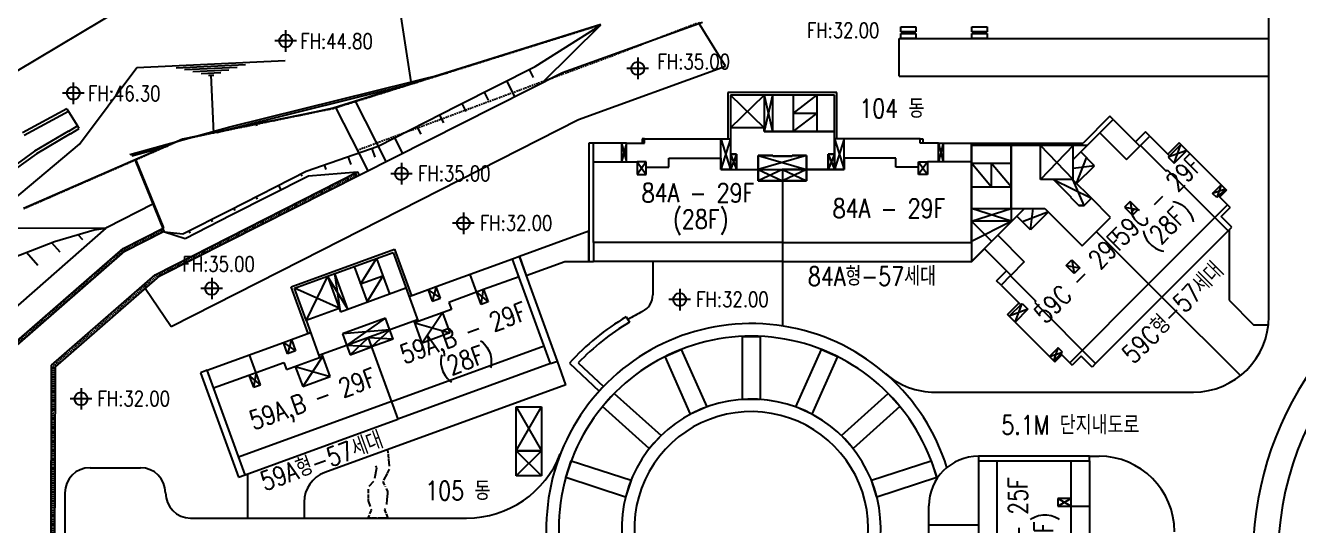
# Model space of a CAD drawing. Header units: millimetres. Extents: x 1145859089 to 1147511753, y -1047484727 to -1047247487.
# Drawn here: x 1146874903 to 1146976145, y -1047358818 to -1047319058 of the extents above; entities that cross this region are included whole.
import ezdxf
from ezdxf.xclip import XClip

# ---------------------------------------------------------------- set-up
doc = ezdxf.new("R2010")
doc.units = ezdxf.units.MM
doc.header["$LTSCALE"] = 100
doc.header["$MEASUREMENT"] = 0
doc.header["$XCLIPFRAME"] = 2
for name, pattern in [('단지배치도$0$HIDDEN', [9.525, 6.35, -3.175]), ('단지배치도$0$HIDDEN2', [0.1875, 0.125, -0.0625]), ('단지배치도$0$PHANTOM', [2.5, 1.25, -0.25, 0.25, -0.25, 0.25, -0.25])]:
    doc.linetypes.add(name, pattern=pattern)
doc.layers.get('0').update_dxf_attribs({"linetype": 'CONTINUOUS'})
for name, color, linetype in [('XREF', 135, 'CONTINUOUS'), ('단지배치도$0$S240910', 33, 'CONTINUOUS'), ('단지배치도$0$W240910', 135, 'CONTINUOUS')]:
    doc.layers.add(name, color=color, linetype=linetype)
doc.styles.add('단지배치도$0$WS1', font='romans.shx', dxfattribs={"width": 0.8, "bigfont": 'whgtxt.shx'})

# ---------------------------------------------------------------- blocks, each defined once
blk = doc.blocks.new('단지배치도$0$zw$9902')
at = {"layer": '단지배치도$0$W240910'}
for p, q in [((44040, 29160, 0), (44040, 67674, 0)), ((-33395, 61880), (-109982, 16226)), ((-24156, 47825), (-24950, 53005)), ((-34146, 51939), (-34146, 50225)), ((-14313, 49051), (-9129, 52302)), ((-9129, 52302), (-13679, 47803)), ((-9089, 52388), (-12969, 51175)), ((-12116, 48567), (-983, 52572)), ((836, 49066), (-1313, 52542)), ((-33289, 51082), (-35003, 51082)), ((-12969, 51175), (-30367, 45728)), ((14640, 51280, 0), (44040, 51280, 0)), ((14640, 48280, 0), (14640, 51280, 0)), ((-6142, 49752), (-6142, 48038)), ((-50549, 42867), (-45973, 48981)), ((-45973, 48981), (-34171, 49534)), ((-42863, 48947), (-37345, 49205)), ((-42192, 48799), (-37999, 48995)), ((-41522, 48650), (-38653, 48785)), ((-20440, 45943), (-14313, 49051)), ((-14786, 48811), (-14469, 48187)), ((-10844, 44832), (836, 49066)), ((-5285, 48895), (-6999, 48895)), ((-51029, 47782), (-51029, 46067)), ((-44155, 32415), (-12116, 48567)), ((-40851, 48502), (-39306, 48574)), ((-40291, 48349), (-39850, 48369)), ((-39854, 43738), (-40070, 48359)), ((-38587, 44245), (-21248, 48546)), ((-38549, 44100), (-23626, 47801)), ((-16569, 47906), (-15936, 46658)), ((14640, 48280, 0), (44040, 48280, 0)), ((-50172, 46924), (-51886, 46924)), ((-18353, 47002), (-18036, 46377)), ((9700, 46970, 0), (1020, 46970, 0)), ((1020, 46970, 0), (1020, 43290, 0)), ((3920, 46770, 0), (1220, 46770, 0)), ((1220, 46770, 0), (1220, 44170, 0)), ((3920, 44170, 0), (1220, 46770, 0)), ((1220, 44170, 0), (3920, 46770, 0)), ((4580, 46770, 0), (3920, 46770, 0)), ((3920, 46770, 0), (3920, 43870, 0)), ((3920, 46770, 0), (4580, 43870, 0)), ((4580, 46770, 0), (3920, 43870, 0)), ((9500, 46770, 0), (4580, 46770, 0)), ((4580, 46770, 0), (4580, 43870, 0)), ((6210, 46770, 0), (6210, 43870, 0)), ((6210, 45320, 0), (8100, 46770, 0)), ((8100, 46770, 0), (8100, 43870, 0)), ((9500, 43870, 0), (9500, 46770, 0)), ((9700, 43290, 0), (9700, 46970, 0)), ((-51539, 45680), (-55060, 43785)), ((-51552, 45673), (-51420, 45460)), ((-30367, 45728), (-31858, 45426)), ((-30174, 45787), (-27643, 40796)), ((-26181, 41537), (-28588, 46284)), ((-26798, 42718), (-20440, 45943)), ((-20136, 46097), (-19820, 45473)), ((-51420, 45460), (-54928, 43573)), ((-51420, 45460), (-50705, 44325)), ((-31858, 45426), (-42343, 43281)), ((-36642, 44563), (-36350, 44635)), ((-36604, 44562), (-36383, 44617)), ((-36567, 44561), (-36416, 44599)), ((-36530, 44560), (-36448, 44581)), ((-36498, 44558), (-36475, 44564)), ((-36426, 44317), (-36487, 44561)), ((-32922, 33632), (-10844, 44832)), ((-21920, 45192), (-21603, 44568)), ((8100, 45320, 0), (6210, 45320, 0)), ((6210, 43870, 0), (8100, 45320, 0)), ((31671, 44832, 0), (28490, 41650, 0)), ((31410, 45093, 0), (29277, 42960, 0)), ((31671, 44832, 0), (31410, 45093, 0)), ((31671, 44832, 0), (33789, 42714, 0)), ((-51404, 43912), (-54105, 42316)), ((-51277, 43697), (-53968, 42107)), ((-51394, 43918), (-50705, 44325)), ((-51267, 43703), (-50578, 44110)), ((-50578, 44110), (-50705, 44325)), ((-46529, 42046), (-38587, 44245)), ((-39627, 43801), (-38549, 44100)), ((-23704, 44287), (-23387, 43663)), ((3920, 44170, 0), (1220, 44170, 0)), ((1220, 44170, 0), (1220, 42070, 0)), ((3920, 43870, 0), (3920, 44170, 0)), ((3920, 43870, 0), (4580, 43870, 0)), ((9500, 43870, 0), (3920, 43870, 0)), ((4580, 43870, 0), (9500, 43870, 0)), ((9500, 42070, 0), (9500, 43870, 0)), ((30611, 43771, 0), (32729, 41653, 0)), ((34231, 43856, 1673713), (33439, 43064, 1673713)), ((34581, 43506, 1673713), (34231, 43856, 1673713)), ((-57981, 36631), (-50549, 42867)), ((-42343, 43281), (-54980, 37757)), ((-46375, 41933), (-43569, 42710)), ((-32511, 40717), (-26798, 42718)), ((-27298, 42542), (-27053, 41842)), ((-25487, 43383), (-24854, 42134)), ((-25487, 43383), (-24854, 42134)), ((-9670, 42960, 0), (-10040, 42960, 0)), ((-10040, 42960, 0), (-10040, 33550, 0)), ((-7435, 42960, 0), (-9670, 42960, 0)), ((-9670, 41460, 0), (-9670, 42960, 0)), ((-7045, 42960, 0), (-7435, 42960, 0)), ((-7435, 42960, 0), (-7435, 41460, 0)), ((-7435, 42960, 0), (-7045, 41460, 0)), ((-7045, 42960, 0), (-7435, 41460, 0)), ((-7045, 42960, 0), (-5600, 42960, 0)), ((-7045, 41460, 0), (-7045, 42960, 0)), ((-5600, 43290, 0), (-5800, 43290, 0)), ((-5800, 43290, 0), (-5800, 42960, 0)), ((-5600, 42960, 0), (-5600, 43290, 0)), ((-5600, 43290, 0), (460, 43290, 0)), ((1220, 43290, 0), (460, 40870, 0)), ((460, 40870, 0), (460, 43290, 0)), ((460, 43290, 0), (1220, 43290, 0)), ((460, 43290, 0), (1220, 40870, 0)), ((1220, 43290, 0), (460, 40870, 0)), ((1220, 43290, 0), (1220, 40870, 0)), ((10260, 43290, 0), (9500, 43290, 0)), ((9500, 43290, 0), (9500, 40870, 0)), ((10260, 43290, 0), (9500, 40870, 0)), ((9500, 43290, 0), (10260, 40870, 0)), ((10260, 43290, 0), (9500, 43290, 0)), ((9500, 43290, 0), (9500, 40870, 0)), ((10260, 43290, 0), (9500, 40870, 0)), ((9500, 43290, 0), (10260, 40870, 0)), ((10260, 40870, 0), (10260, 43290, 0)), ((10260, 40870, 0), (10260, 43290, 0)), ((16320, 43290, 0), (10260, 43290, 0)), ((16320, 42960, 0), (16320, 43290, 0)), ((16320, 43290, 0), (16520, 43290, 0)), ((17765, 42960, 0), (16320, 42960, 0)), ((16520, 43290, 0), (16520, 42960, 0)), ((17765, 41460, 0), (17765, 42960, 0)), ((17765, 42960, 0), (18155, 42960, 0)), ((18155, 42960, 0), (17765, 41460, 0)), ((17765, 42960, 0), (18155, 41460, 0)), ((18155, 42960, 0), (18155, 41460, 0)), ((18155, 42960, 0), (20390, 42960, 0)), ((20390, 41460, 0), (20390, 42960, 0)), ((20390, 41460, 0), (20390, 42960, 0)), ((20390, 42960, 0), (29277, 42960, 0)), ((23560, 42760, 0), (20390, 42760, 0)), ((20390, 42760, 0), (20390, 37760, 0)), ((23560, 37760, 0), (23560, 42760, 0)), ((29600, 42760, 0), (23560, 42760, 0)), ((23560, 42760, 0), (23560, 37760, 0)), ((25890, 40060, 0), (25890, 42760, 0)), ((28490, 42760, 0), (25890, 40060, 0)), ((28490, 40060, 0), (25890, 42760, 0)), ((28490, 40060, 0), (28490, 42760, 0)), ((32729, 41653, 0), (33839, 42763, 0)), ((33816, 42740, 0), (34581, 43506, 0)), ((33839, 42763, 0), (35868, 40734, 0)), ((34581, 43506, 0), (36147, 41940, 0)), ((36911, 42986, 0), (36006, 42081, 0)), ((37053, 42845, 0), (36041, 41833, 0)), ((37053, 42845, 0), (36911, 42986, 0)), ((37516, 42381, 0), (37053, 42845, 0)), ((-54105, 42316), (-58918, 38842)), ((-53968, 42107), (-58764, 38645)), ((-46112, 41576), (-43910, 36179)), ((-43821, 36223), (-46020, 41614)), ((-29186, 41881), (-28968, 41259)), ((-3670, 41050, 0), (-3670, 41750, 0)), ((-3670, 41750, 0), (460, 41750, 0)), ((460, 41750, 0), (460, 40870, 0)), ((1720, 42070, 0), (1220, 42070, 0)), ((1220, 42070, 0), (1220, 40870, 0)), ((1220, 42070, 0), (1720, 42070, 0)), ((1720, 42070, 0), (1220, 40870, 0)), ((1220, 42070, 0), (1720, 40870, 0)), ((1720, 40870, 0), (1720, 42070, 0)), ((1720, 42070, 0), (1720, 40870, 0)), ((4590, 41960, 0), (3440, 41960, 0)), ((3440, 41960, 0), (3440, 40870, 0)), ((3440, 40870, 0), (3440, 41960, 0)), ((3440, 41960, 0), (4590, 41960, 0)), ((7280, 41960, 0), (3440, 40870, 0)), ((3440, 41960, 0), (7280, 40870, 0)), ((4590, 41910, 0), (4590, 41960, 0)), ((4590, 41960, 0), (4590, 41910, 0)), ((6130, 41910, 0), (4590, 41910, 0)), ((4590, 41910, 0), (6130, 41910, 0)), ((7280, 41960, 0), (6130, 41960, 0)), ((6130, 41960, 0), (6130, 41910, 0)), ((6130, 41910, 0), (6130, 41960, 0)), ((6130, 41960, 0), (7280, 41960, 0)), ((7280, 40870, 0), (7280, 41960, 0)), ((7280, 41960, 0), (7280, 40870, 0)), ((9500, 42070, 0), (9000, 42070, 0)), ((9000, 42070, 0), (9000, 40870, 0)), ((9000, 40870, 0), (9000, 42070, 0)), ((9000, 42070, 0), (9500, 42070, 0)), ((9000, 42070, 0), (9500, 40870, 0)), ((9500, 42070, 0), (9000, 40870, 0)), ((9500, 40870, 0), (9500, 42070, 0)), ((14390, 41750, 0), (10260, 41750, 0)), ((10260, 41750, 0), (10260, 40870, 0)), ((14390, 41050, 0), (14390, 41750, 0)), ((29091, 42251, 0), (28490, 41650, 0)), ((28758, 39740, 0), (29546, 41795, 0)), ((30179, 41162, 0), (29091, 42251, 0)), ((36041, 41833, 0), (36505, 41370, 0)), ((36505, 41370, 0), (37516, 42381, 0)), ((37516, 42381, 0), (40256, 39641, 0)), ((-44526, 32490), (-28418, 40662)), ((-38649, 37603), (-32511, 40717)), ((-32937, 40501), (-32846, 40323)), ((-32330, 40360), (-28418, 40662)), ((-31074, 41220), (-30943, 40848)), ((-28418, 40662), (-28292, 40412)), ((-24076, 40526), (-25790, 40526)), ((-24933, 41383), (-24933, 39669)), ((-9670, 41460, 0), (-6180, 41460, 0)), ((-9670, 35050, 0), (-9670, 41460, 0)), ((-7435, 41460, 0), (-7045, 41460, 0)), ((-5475, 41460, 0), (-6180, 41460, 0)), ((-6180, 41460, 0), (-6180, 40460, 0)), ((-6180, 41460, 0), (-5475, 40460, 0)), ((-5475, 41460, 0), (-6180, 40460, 0)), ((-6180, 41460, 0), (-6180, 40460, 0)), ((-5475, 40460, 0), (-5475, 41460, 0)), ((-5475, 40460, 0), (-5475, 41050, 0)), ((-5475, 41050, 0), (-3670, 41050, 0)), ((460, 40870, 0), (1220, 40870, 0)), ((1220, 40870, 0), (460, 40870, 0)), ((1220, 40870, 0), (1720, 40870, 0)), ((1220, 40870, 0), (1720, 40870, 0)), ((1720, 40870, 0), (3440, 40870, 0)), ((1720, 40870, 0), (3440, 40870, 0)), ((3440, 40870, 0), (5360, 40870, 0)), ((3440, 40870, 0), (3440, 39960, 0)), ((3440, 39960, 0), (3440, 40870, 0)), ((3440, 40870, 0), (5360, 40870, 0)), ((5360, 40870, 0), (3440, 39960, 0)), ((3440, 40870, 0), (5360, 39960, 0)), ((7280, 40870, 0), (5360, 40870, 0)), ((5360, 40870, 0), (5360, 39960, 0)), ((5360, 40870, 0), (7280, 40870, 0)), ((5360, 40870, 0), (7280, 39960, 0)), ((7280, 40870, 0), (5360, 39960, 0)), ((5360, 40870, 0), (5360, 39960, 0)), ((7280, 39960, 0), (7280, 40870, 0)), ((7280, 40870, 0), (9000, 40870, 0)), ((9000, 40870, 0), (7280, 40870, 0)), ((7280, 40870, 0), (7280, 39960, 0)), ((9000, 40870, 0), (9500, 40870, 0)), ((9500, 40870, 0), (9000, 40870, 0)), ((9500, 40870, 0), (10260, 40870, 0)), ((9500, 40870, 0), (10260, 40870, 0)), ((10260, 40870, 0), (9500, 40870, 0)), ((16195, 41050, 0), (14390, 41050, 0)), ((16195, 40460, 0), (16195, 41460, 0)), ((16195, 41460, 0), (16900, 41460, 0)), ((16900, 41460, 0), (16195, 40460, 0)), ((16195, 41460, 0), (16900, 40460, 0)), ((16195, 40460, 0), (16195, 41050, 0)), ((16900, 41460, 0), (16900, 40460, 0)), ((20390, 41460, 0), (16900, 41460, 0)), ((16900, 41460, 0), (16900, 40460, 0)), ((18155, 41460, 0), (17765, 41460, 0)), ((20390, 35050, 0), (20390, 41460, 0)), ((20390, 41360, 0), (23560, 41360, 0)), ((21975, 39470, 0), (20390, 41360, 0)), ((21975, 41360, 0), (21975, 39470, 0)), ((23560, 39470, 0), (21975, 41360, 0)), ((30179, 41162, 0), (28490, 40950, 0)), ((28758, 39740, 0), (30179, 41162, 0)), ((35868, 40734, 0), (35960, 40826, 0)), ((35960, 40826, 0), (40807, 35979, 0)), ((-38468, 37246), (-32330, 40360)), ((-34720, 39597), (-34539, 39240)), ((-6180, 40460, 0), (-5475, 40460, 0)), ((-6180, 40460, 0), (-5475, 40460, 0)), ((3440, 39960, 0), (5360, 39960, 0)), ((5360, 39960, 0), (3440, 39960, 0)), ((5360, 39960, 0), (7280, 39960, 0)), ((5360, 39960, 0), (5360, 35050, 0)), ((7280, 39960, 0), (5360, 39960, 0)), ((5360, 39960, 0), (5360, 35050, 0)), ((16900, 40460, 0), (16195, 40460, 0)), ((16900, 40460, 0), (16195, 40460, 0)), ((26925, 40060, 0), (25890, 40060, 0)), ((28490, 40060, 0), (26925, 40060, 0)), ((26925, 40060, 0), (28327, 38659, 0)), ((28327, 38659, 0), (26925, 40060, 0)), ((26925, 40060, 0), (29932, 38567, 0)), ((28490, 40009, 0), (28490, 40060, 0)), ((28490, 40009, 0), (28490, 40060, 0)), ((29932, 38567, 0), (28490, 40009, 0)), ((29352, 37987, 0), (28490, 40009, 0)), ((39570, 38956, 0), (40256, 39641, 0)), ((40256, 39641, 0), (40592, 39306, 0)), ((-36504, 38692), (-36413, 38513)), ((20390, 39470, 0), (23560, 39470, 0)), ((28327, 38659, 0), (28292, 38623, 0)), ((28292, 38623, 0), (28327, 38659, 0)), ((28292, 38623, 0), (28928, 37987, 0)), ((28928, 37987, 0), (28292, 38623, 0)), ((29352, 37987, 0), (29932, 38567, 0)), ((29932, 38567, 0), (29352, 37987, 0)), ((31459, 37039, 0), (29932, 38567, 0)), ((39906, 38620, 0), (39570, 38956, 0)), ((40592, 39306, 0), (39906, 38620, 0)), ((40040, 38754, 0), (40751, 38043, 0)), ((40680, 39217, 0), (40128, 38666, 0)), ((40592, 39306, 0), (40680, 39217, 0)), ((-48345, 36275), (-44703, 38122)), ((-42321, 35740), (-38649, 37603)), ((-38287, 37787), (-38197, 37608)), ((-38287, 37786), (-38197, 37608)), ((20390, 37760, 0), (20390, 33550, 0)), ((20390, 33550, 0), (24600, 37760, 0)), ((20390, 37760, 0), (20390, 33550, 0)), ((20390, 37760, 0), (26241, 37760, 0)), ((20390, 37760, 0), (23560, 37760, 0)), ((20390, 36760, 0), (20390, 37760, 0)), ((20390, 36760, 0), (23560, 37760, 0)), ((23560, 36760, 0), (20390, 37760, 0)), ((23560, 37760, 0), (26241, 37760, 0)), ((23560, 37760, 0), (23560, 36760, 0)), ((26510, 37492, 0), (24455, 36704, 0)), ((25088, 36071, 0), (25300, 37760, 0)), ((26510, 37492, 0), (25088, 36071, 0)), ((26241, 37760, 0), (29211, 34791, 0)), ((28928, 37987, 0), (29352, 37987, 0)), ((29352, 37987, 0), (28928, 37987, 0)), ((33019, 38316, 0), (32570, 37867, 0)), ((32570, 37867, 0), (33206, 37230, 0)), ((32570, 37867, 0), (33655, 37679, 0)), ((33655, 37679, 0), (33019, 38316, 0)), ((33019, 38316, 0), (33206, 37230, 0)), ((33206, 37230, 0), (33655, 37679, 0)), ((40751, 38043, 0), (34479, 31771, 0)), ((40242, 37124, 0), (40956, 37838, 0)), ((40751, 38043, 0), (40956, 37838, 0)), ((40956, 37838, 0), (40751, 38043, 0)), ((-42140, 35384), (-38468, 37246)), ((-40071, 36882), (-39980, 36703)), ((-40071, 36882), (-39981, 36703)), ((-19154, 36580), (-20868, 36580)), ((-20011, 37437), (-20011, 35723)), ((23560, 36760, 0), (20390, 36760, 0)), ((20390, 36760, 0), (21995, 35155, 0)), ((20390, 35155, 0), (23560, 36760, 0)), ((25088, 36071, 0), (23999, 37159, 0)), ((29211, 34791, 0), (31459, 37039, 0)), ((41097, 36269, 0), (40242, 37124, 0)), ((-48441, 36190), (-59921, 26133)), ((-48441, 36190), (-56488, 36166)), ((-52535, 35143), (-49362, 36075)), ((-50664, 35693), (-50305, 35282)), ((-49362, 36075), (-48441, 36190)), ((-48441, 36190), (-48345, 36275)), ((-47066, 34587), (-43821, 36223)), ((-46925, 34378), (-43817, 35945)), ((-43790, 35892), (-43930, 36168)), ((-43790, 35892), (-42140, 35384)), ((-43790, 35892), (-42321, 35740)), ((-43790, 35892), (-43790, 35892)), ((-41855, 35977), (-41764, 35798)), ((-41855, 35977), (-41764, 35799)), ((22479, 35639, 0), (24597, 33521, 0)), ((35539, 30711, 0), (30335, 35915, 0)), ((40807, 35979, 0), (35539, 30711, 0)), ((40807, 35979, 0), (41097, 36269, 0)), ((40878, 36049, 1673713), (40878, 30463, 1673713)), ((-58972, 32628), (-52535, 35143)), ((-58011, 25048), (-47066, 34587)), ((-52764, 35054), (-52107, 34304)), ((-33701, 31536), (-25488, 34526)), ((-25488, 34526), (-24137, 30814)), ((-9670, 35050, 0), (-9670, 33550, 0)), ((5360, 35050, 0), (-9670, 35050, 0)), ((5360, 35050, 0), (5360, 33550, 0)), ((5360, 35050, 0), (20390, 35050, 0)), ((20390, 35050, 0), (20390, 33550, 0)), ((20390, 35050, 0), (20390, 33550, 0)), ((20432, 33550, 0), (21440, 34557, 0)), ((21418, 34579, 0), (23536, 32461, 0)), ((-57761, 24934), (-46925, 34378)), ((-54744, 34280), (-53849, 33258)), ((-43259, 28389), (-32922, 33632)), ((-30813, 32374, 0), (-25607, 34269, 0)), ((-28186, 31735, 0), (-26923, 33790, 0)), ((-26923, 33790, 0), (-25897, 30971, 0)), ((-25607, 34269, 0), (-23603, 28763, 0)), ((-16093, 33742, 0), (-22163, 31532, 0)), ((-15557, 33936, 0), (-16093, 33742, 0)), ((-13070, 25435, 0), (-16093, 33742, 0)), ((-12534, 25630, 0), (-15557, 33936, 0)), ((-10040, 33550, 0), (-9670, 33550, 0)), ((5360, 33550, 0), (-9670, 33550, 0)), ((-4950, 33550, 0), (-4950, 30898, 0)), ((5360, 33550, 0), (5360, 28420, 0)), ((5360, 33550, 0), (20390, 33550, 0)), ((20390, 33550, 0), (20432, 33550, 0)), ((24597, 33521, 0), (23487, 32411, 0)), ((27934, 33231, 0), (28383, 33680, 0)), ((28383, 33680, 0), (29020, 33044, 0)), ((28383, 33680, 0), (28571, 32595, 0)), ((-52760, 25313), (-44526, 32490)), ((-52460, 25177), (-44155, 32415)), ((-29204, 29767, 0), (-30231, 32587, 0)), ((-29787, 29555, 0), (-30231, 32587, 0)), ((-28699, 33144, 0), (-27673, 30325, 0)), ((-18606, 30135, 0), (-19471, 32512, 0)), ((22394, 32019, 1673713), (23186, 32811, 1673713)), ((23510, 32434, 0), (22744, 31669, 0)), ((23487, 32411, 0), (25516, 30382, 0)), ((28571, 32595, 0), (27934, 33231, 0)), ((27934, 33231, 0), (29020, 33044, 0)), ((29020, 33044, 0), (28571, 32595, 0)), ((-45211, 31490), (-45409, 31716)), ((-45303, 31414), (-43259, 28389)), ((-39166, 31400), (-40881, 31400)), ((-40024, 32257), (-40024, 30542)), ((-32350, 27825), (-33701, 31536)), ((-33444, 31417, 0), (-30813, 32374, 0)), ((-32521, 28880, 0), (-33444, 31417, 0)), ((-29890, 29837, 0), (-33444, 31417, 0)), ((-30813, 32374, 0), (-32521, 28880, 0)), ((-30813, 32374, 0), (-29787, 29555, 0)), ((-29204, 29767, 0), (-30813, 32374, 0)), ((-29787, 29555, 0), (-24581, 31450, 0)), ((-26410, 32381, 0), (-28186, 31735, 0)), ((-27673, 30325, 0), (-26410, 32381, 0)), ((-22163, 31532, 0), (-22812, 31296, 0)), ((-22163, 31532, 0), (-22485, 30399, 0)), ((-21837, 30635, 0), (-22163, 31532, 0)), ((-15580, 32332, 0), (-18399, 31306, 0)), ((22744, 31669, 1673713), (22394, 32019, 1673713)), ((22744, 31669, 0), (24310, 30103, 0)), ((28207, 25499, 0), (34479, 31771, 0)), ((-22812, 31296, 0), (-24325, 30745, 0)), ((-22812, 31296, 0), (-22485, 30399, 0)), ((-22812, 31296, 0), (-21837, 30635, 0)), ((-22485, 30399, 0), (-21837, 30635, 0)), ((-18958, 31102, 0), (-21171, 30297, 0)), ((-18399, 31306, 0), (-18958, 31102, 0)), ((-18958, 31102, 0), (-18047, 30338, 0)), ((-18606, 30135, 0), (-18399, 31306, 0)), ((-18399, 31306, 0), (-18047, 30338, 0)), ((-1953, 30514), (-3667, 30514)), ((-2810, 31371), (-2810, 29656)), ((25516, 30382, 0), (25424, 30290, 0)), ((30271, 25443, 0), (35539, 30711, 0)), ((35539, 30711), (41781, 24469)), ((40878, 30463), (42827, 28515)), ((-32521, 28880, 0), (-29890, 29837, 0)), ((-20962, 29724, 0), (-23603, 28763, 0)), ((-21667, 29467, 0), (-23281, 27060, 0)), ((-21667, 29467, 0), (-21082, 27860, 0)), ((-21171, 30297, 0), (-20962, 29724, 0)), ((-18047, 30338, 0), (-18606, 30135, 0)), ((23264, 29339, 0), (24169, 30244, 0)), ((23405, 29197, 0), (24417, 30209, 0)), ((24880, 29745, 0), (23869, 28734, 0)), ((24417, 30209, 0), (24880, 29745, 0)), ((25424, 30290, 0), (30271, 25443, 0)), ((-32521, 28880, 0), (-31440, 25910, 0)), ((-23658, 28913, 0), (-31495, 26061, 0)), ((-26205, 29040, 0), (-29625, 27795, 0)), ((-29286, 26864, 0), (-26205, 29040, 0)), ((-25599, 27376, 0), (-26205, 29040, 0)), ((-23281, 27060, 0), (-23921, 28817, 0)), ((-23603, 28763, 0), (-23866, 28667, 0)), ((-23866, 28667, 0), (-21082, 27860, 0)), ((-7063, 29140), (-6809, 28710)), ((23405, 29197, 0), (23264, 29339, 0)), ((23869, 28734, 0), (23405, 29197, 0)), ((23869, 28734, 0), (26609, 25994, 0)), ((42827, 28515, 0), (44005, 28515, 0)), ((-34323, 27106, 0), (-33675, 27342, 0)), ((-33675, 27342, 0), (-33996, 26209, 0)), ((-33675, 27342, 0), (-32162, 27893, 0)), ((-33675, 27342, 0), (-33348, 26445, 0)), ((-25866, 28109, 0), (-29625, 27795, 0)), ((-29625, 27795, 0), (-29020, 26131, 0)), ((-29020, 26131, 0), (-27576, 27487, 0)), ((-27576, 27487, 0), (-25220, 21012, 0)), ((-25599, 27376, 0), (-27576, 27487, 0)), ((-27309, 26754, 0), (-25866, 28109, 0)), ((-25599, 27376, 0), (-27309, 26754, 0)), ((-21082, 27860, 0), (-23281, 27060, 0)), ((2183, 22585), (2183, 27593)), ((2183, 27593), (3583, 27593)), ((3583, 27593), (3583, 22585)), ((-40393, 24897, 0), (-34323, 27106, 0)), ((-33996, 26209, 0), (-34323, 27106, 0)), ((-34323, 27106, 0), (-33348, 26445, 0)), ((-33348, 26445, 0), (-33996, 26209, 0)), ((-27309, 26754, 0), (-29286, 26864, 0)), ((-29020, 26131, 0), (-27309, 26754, 0)), ((-25733, 22422, 0), (-13583, 26844, 0)), ((-3973, 25987), (-2695, 26557)), ((-2695, 26557), (-658, 21982)), ((6423, 21982), (8460, 26557)), ((8460, 26557), (9739, 25987)), ((27294, 26680, 0), (26609, 25994, 0)), ((26944, 25658, 0), (27630, 26344, 0)), ((27630, 26344, 0), (27294, 26680, 0)), ((-52809, 5580), (-52760, 25313)), ((-36150, 23749, 0), (-37015, 26126, 0)), ((-36502, 24717, 0), (-34289, 25522, 0)), ((-34289, 25522, 0), (-34081, 24949, 0)), ((-34081, 24949, 0), (-31440, 25910, 0)), ((-31177, 26006, 0), (-32791, 23599, 0)), ((-31440, 25910, 0), (-31177, 26006, 0)), ((-30592, 24399, 0), (-31232, 26156, 0)), ((-13070, 25435, 0), (-25220, 21012, 0)), ((-13070, 25435, 0), (-12534, 25630, 0)), ((-11850, 23750, 0), (-12534, 25630, 0)), ((-11580, 25464), (-9205, 23247)), ((-10873, 25488), (-8864, 23613)), ((-1937, 21412), (-3973, 25987)), ((9739, 25987), (7702, 21412)), ((26609, 25994, 0), (26944, 25658, 0)), ((26944, 25658, 0), (27033, 25570, 0)), ((27033, 25570, 0), (27584, 26122, 0)), ((27496, 26210, 0), (28207, 25499, 0)), ((28207, 25499, 0), (28412, 25294, 0)), ((28412, 25294, 0), (28207, 25499, 0)), ((29126, 26008, 0), (28412, 25294, 0)), ((29981, 25153, 0), (29126, 26008, 0)), ((30271, 25443, 0), (29981, 25153, 0)), ((-52509, 5758), (-52460, 25177)), ((-40393, 24897, 0), (-40929, 24702, 0)), ((-40929, 24702, 0), (-37906, 16395, 0)), ((-37370, 16590, 0), (-40393, 24897, 0)), ((-39880, 23487, 0), (-37061, 24513, 0)), ((-37061, 24513, 0), (-36502, 24717, 0)), ((-37061, 24513, 0), (-36709, 23546, 0)), ((-36150, 23749, 0), (-37061, 24513, 0)), ((-36502, 24717, 0), (-36709, 23546, 0)), ((-33376, 25206, 0), (-32791, 23599, 0)), ((-33376, 25206, 0), (-30592, 24399, 0)), ((-32791, 23599, 0), (-30592, 24399, 0)), ((-50419, 23485), (-50419, 21770)), ((-36709, 23546, 0), (-36150, 23749, 0)), ((-11850, 23750, 0), (-31032, 16769, 0)), ((-49562, 22628), (-51277, 22628)), ((-25733, 22422, 0), (-37883, 18000, 0)), ((-8944, 22016), (-8007, 23056)), ((-8007, 23056), (-4286, 19706)), ((3583, 22585), (2183, 22585)), ((10051, 19706), (13772, 23056)), ((13772, 23056), (14709, 22016)), ((17489, 23160), (38040, 23160, 0)), ((-15800, 18500, 0), (-15800, 22000, 0)), ((-15800, 22000, 0), (-13800, 22000, 0)), ((-15800, 18500, 0), (-13800, 22000, 0)), ((-15800, 22000, 0), (-13800, 18500, 0)), ((-13800, 22000, 0), (-13800, 18500, 0)), ((-5223, 18665), (-8944, 22016)), ((-658, 21982), (-1937, 21412)), ((7702, 21412), (6423, 21982)), ((14709, 22016), (10988, 18665)), ((-37370, 16590, 0), (-25220, 21012, 0)), ((-4286, 19706), (-5223, 18665)), ((10988, 18665), (10051, 19706)), ((-26057, 18579), (-26014, 18326)), ((-26000, 18244), (-25979, 18122)), ((-15800, 16500, 0), (-15800, 18500, 0)), ((-15800, 18500, 0), (-13800, 18500, 0)), ((-15800, 16500, 0), (-13800, 18500, 0)), ((-15800, 18500, 0), (-13800, 16500, 0)), ((-13800, 18500, 0), (-15800, 18500, 0)), ((-13800, 18500, 0), (-13800, 16500, 0)), ((-26895, 17130), (-26983, 17300)), ((-25979, 18122), (-25963, 17888)), ((-25959, 17831), (-25922, 17284)), ((-11870, 16367), (-11437, 17698)), ((-11437, 17698), (-6674, 16151)), ((12439, 16151), (17202, 17698)), ((17202, 17698), (17635, 16367)), ((29790, 18060, 0), (20950, 18060, 0)), ((20950, 18060, 0), (20950, 17690, 0)), ((20950, 18060, 0), (20950, 18060, 0)), ((20950, 17690, 0), (29790, 17690, 0)), ((20950, 17690, 0), (20950, 4760, 0)), ((22450, 4760, 0), (22450, 17690, 0)), ((28290, 17690, 0), (28290, 14690, 0)), ((29790, 17690, 0), (29790, 18060, 0)), ((29790, 18060, 0), (30540, 18060, 0)), ((29790, 17690, 0), (29790, 11230, 0)), ((-49700, 17150), (-45700, 17150)), ((-37906, 16395, 0), (-37370, 16590, 0)), ((-37182, 16658, 0), (-37182, 13150, 0)), ((-27042, 16318), (-26895, 17130)), ((-26082, 16683), (-26350, 16148)), ((-25912, 17023), (-26063, 16721)), ((-13800, 16500, 0), (-15800, 16500, 0)), ((-7107, 14819), (-11870, 16367)), ((17635, 16367), (12872, 14819)), ((-27545, 15118), (-27545, 15451)), ((-27493, 15675), (-27141, 16091)), ((-26391, 16066), (-26411, 16027)), ((-26411, 16027), (-26345, 15893)), ((-26335, 15872), (-26278, 15756)), ((-26226, 15651), (-26218, 15634)), ((-26150, 15496), (-26039, 15269)), ((-26039, 15269), (-26049, 15131)), ((-6674, 16151), (-7107, 14819)), ((12872, 14819), (12439, 16151)), ((-51700, 15150), (-51700, 8150)), ((-32677, 14419, 0), (-32677, 13150, 0)), ((-27545, 14698), (-27545, 15006)), ((-27545, 14509), (-27545, 14644)), ((-27402, 14068), (-27545, 14509)), ((-26113, 14288), (-26138, 14213)), ((-26091, 14586), (-26113, 14288)), ((-26052, 15099), (-26088, 14623)), ((28290, 14690, 0), (27260, 14690, 0)), ((27260, 14690, 0), (27260, 14095, 0)), ((28290, 14095, 0), (27260, 14690, 0)), ((27260, 14095, 0), (28290, 14690, 0)), ((28290, 14690, 0), (28290, 14095, 0)), ((-27587, 13150), (-27489, 13367)), ((-27437, 13483), (-27306, 13772)), ((-27306, 13772), (-27332, 13850)), ((-26240, 13909), (-26277, 13798)), ((-26277, 13798), (-26177, 13546)), ((-26152, 13483), (-26019, 13150)), ((17000, 7380, 0), (17000, 14110, 0)), ((27260, 14095, 0), (29790, 14095, 0)), ((28290, 14095, 0), (28290, 11740, 0)), ((-41700, 13150, 0), (-19752, 13150, 0)), ((-27504, 13150), (-27587, 13150)), ((-27434, 13150), (-27448, 13150)), ((-27374, 13150), (-27425, 13150)), ((-26926, 13150), (-27315, 13150)), ((-26019, 13150), (-26774, 13150)), ((20950, 12570, 0), (17000, 12570, 0))]:
    blk.add_line(p, q, dxfattribs=at)
at = {"layer": '단지배치도$0$W240910', "linetype": '단지배치도$0$PHANTOM'}
for p, q in [((-9087, 52353), (-12958, 51141)), ((-12958, 51141), (-30365, 45692)), ((-30365, 45692), (-31849, 45389)), ((-31849, 45389), (-42339, 43248)), ((-42339, 43248), (-54974, 37724))]:
    blk.add_line(p, q, dxfattribs=at)
at = {"layer": '단지배치도$0$W240910', "linetype": '단지배치도$0$HIDDEN2', "ltscale": 10}
for p, q in [((-8243, 49883), (-1444, 52494)), ((-28455, 42397), (-8243, 49883))]:
    blk.add_line(p, q, dxfattribs=at)
at = {"layer": '단지배치도$0$W240910', "ltscale": 10}
for p, q in [((14780, 51800, 0), (14780, 52200, 0)), ((14780, 52200, 0), (15980, 52200, 0)), ((15980, 51800, 0), (14780, 51800, 0)), ((14780, 51280, 0), (14780, 51680, 0)), ((14780, 51680, 0), (15980, 51680, 0)), ((15980, 52200, 0), (15980, 51800, 0)), ((15980, 51680, 0), (15980, 51280, 0)), ((20437, 51800, 0), (20437, 52200, 0)), ((20437, 52200, 0), (21637, 52200, 0)), ((21637, 51800, 0), (20437, 51800, 0)), ((20437, 51280, 0), (20437, 51680, 0)), ((20437, 51680, 0), (21637, 51680, 0)), ((21637, 52200, 0), (21637, 51800, 0)), ((21637, 51680, 0), (21637, 51280, 0)), ((15980, 51280, 0), (14780, 51280, 0)), ((21637, 51280, 0), (20437, 51280, 0))]:
    blk.add_line(p, q, dxfattribs=at)
at = {"layer": '단지배치도$0$W240910', "ltscale": 3}
for p, q in [((36505, 41370, 0), (37053, 42845, 0)), ((37516, 42381, 0), (36041, 41833, 0)), ((40256, 39641, 0), (39906, 38620, 0)), ((40592, 39306, 0), (39570, 38956, 0)), ((24880, 29745, 0), (23405, 29197, 0)), ((23869, 28734, 0), (24417, 30209, 0)), ((26609, 25994, 0), (27630, 26344, 0)), ((26944, 25658, 0), (27294, 26680, 0))]:
    blk.add_line(p, q, dxfattribs=at)
at = {"layer": '단지배치도$0$W240910', "linetype": '단지배치도$0$HIDDEN', "ltscale": 0.15}
for p, q in [((-44340, 32453), (-28355, 40537)), ((-46995, 34483), (-43874, 36057)), ((-57886, 24991), (-46995, 34483)), ((-45310, 31603), (-44340, 32453)), ((-52610, 25245), (-45311, 31606)), ((-52659, 5669), (-52610, 25245))]:
    blk.add_line(p, q, dxfattribs=at)
at = {"layer": '단지배치도$0$W240910', "ltscale": 5}
for p, q in [((-10040, 35945, 0), (-15557, 33936, 0)), ((-10040, 33550, 0), (-10040, 35945, 0)), ((-15557, 33936, 0), (-15010, 32433, 0)), ((-15010, 32433, 0), (-11941, 33550, 0)), ((-11941, 33550, 0), (-10040, 33550, 0))]:
    blk.add_line(p, q, dxfattribs=at)
at = {"layer": '단지배치도$0$W240910'}
for centre in [(-34146, 51082), (-6142, 48895), (-51029, 46924), (-24933, 40526), (-20011, 36580), (-40024, 31400), (-2810, 30514), (-50419, 22628)]:
    blk.add_circle(centre, 514, dxfattribs=at)
for centre, radius, start, end in [((-6450, 30898, 0), 1500, 296.65908, 0), ((68781, 10060, 0), 24000, 117.56259, 206.53722), ((2883, 12309, 0), 19300, 116.65908, 120.5796), ((2883, 12309), 16300, 17.32279, 202.20172), ((2883, 12309), 19550, 120.5796, 137.71184), ((2883, 12309), 19050, 120.5796, 136.22721), ((38040, 29160, 0), 6000, 270, 0), ((68781, 10060, 0), 26000, 133.0265, 206.53722), ((2883, 12309), 15300, 15.07901, 203.73868), ((17489, 29160), 6000, 229.08127, 270), ((2883, 12309), 10300, 300.05634, 216.72581), ((2883, 12309), 9300, 298.44303, 221.47443), ((-19752, 21150), 8000, 270, 338.66523), ((20950, 14110, 0), 3950, 90, 180), ((30540, 12060, 0), 6000, 0, 90), ((-49700, 15150), 2000, 90, 180), ((-45700, 15150), 2000, 0, 90), ((-30177, 14419, 0), 2500, 110, 180), ((-41700, 15150), 2000, 180, 270)]:
    blk.add_arc(centre, radius, start, end, dxfattribs=at)
at = {"layer": '단지배치도$0$S240910', "style": '단지배치도$0$WS1', "width": 0.8}
for s, height, p in [('FH:44.80', 1200, (-32973, 50460)), ('FH:32.00', 1200, (7313, 51317)), ('FH:35.00', 1200, (-4568, 48835)), ('FH:46.30', 1200, (-49857, 46302)), ('104 동', 1500, (11480, 44960)), ('FH:35.00', 1200, (-23615, 39944)), ('84A - 29F', 1500, (-5830, 38253, 0)), ('84A - 29F', 1500, (9358, 37016, 0)), ('(28F)', 1500, (-3352, 36159, 0)), ('FH:32.00', 1200, (-18693, 35998)), ('FH:35.00', 1200, (-42353, 32738)), ('FH:32.00', 1200, (-1492, 29931)), ('FH:32.00', 1200, (-49102, 22046)), ('5.1M 단지내도로', 1500, (22776, 19795)), ('105 동', 1500, (-23036, 14574))]:
    blk.add_text(s, height=height, dxfattribs=at).set_placement(p)
for s, rotation, p in [('59C - 29F', 45, (32456, 34678, 0)), ('(28F)', 45, (34942, 34315, 0)), ('59C - 29F', 45, (26288, 28510, 0)), ('59C형-57세대', 45, (33291, 25319, 0)), ('84A형-57세대', 0, (7387, 31621, 0)), ('59A,B - 29F', 20, (-24702, 25366, 0)), ('(28F)', 20, (-21657, 24246, 0)), ('59A,B - 29F', 20, (-36683, 20115, 0)), ('59A형-57세대', 20, (-35809, 15280, 0)), ('59A,B - 25F', 90, (24844, 5845, 0)), ('(24F)', 90, (26881, 9177, 0))]:
    blk.add_text(s, height=1500, rotation=rotation, dxfattribs=at).set_placement(p)
blk = doc.blocks.new('단지배치도')
blk.add_blockref('단지배치도$0$zw$9902', (141034, 142437))

msp = doc.modelspace()

# ---------------------------------------------------------------- block references
at = {"layer": 'XREF'}
ref = msp.add_blockref('단지배치도', (1146788705.034274, -1047513806.462535), dxfattribs=at)
XClip(ref).set_block_clipping_path([(72982.4064819524, 34919.7593965298), (360382.4067475507, 255319.7593436697)])

doc.saveas('drawing.dxf')
